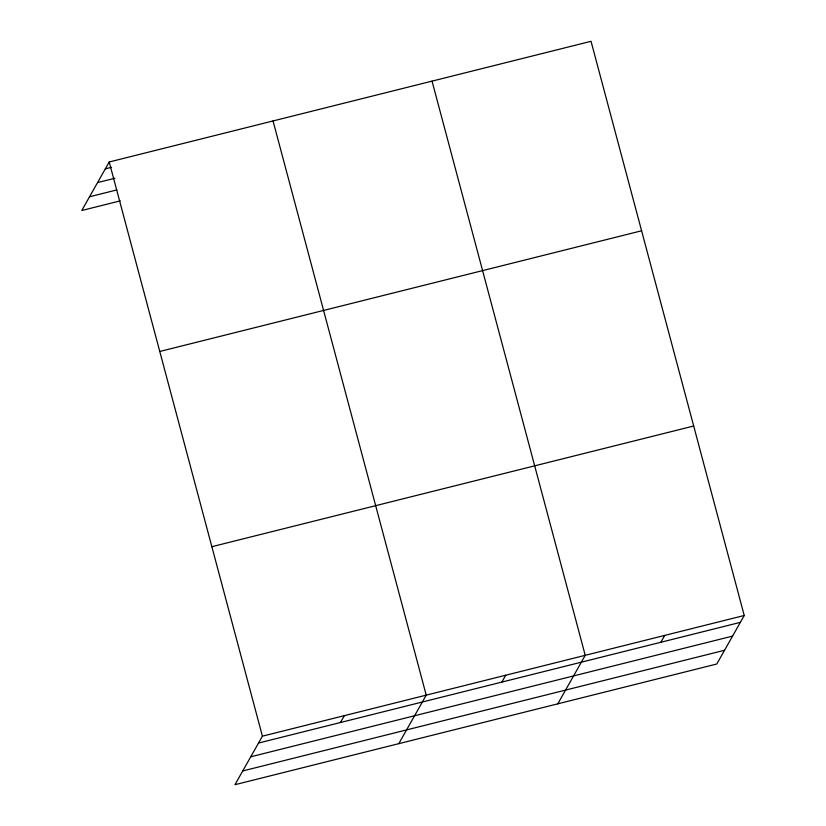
<?xml version="1.0" encoding="UTF-8"?>
<svg xmlns="http://www.w3.org/2000/svg" width="826" height="826" viewBox="0 0 826 826"><rect width="100%" height="100%" fill="white"/><g stroke="black" fill="none" stroke-linecap="round" stroke-linejoin="round"><path stroke-width="1.24" d="M109.218 161.989L262.41 736.173L234.956 784.7L716.782 664.011L744.236 615.494L591.044 41.3L109.218 161.989L81.764 210.506L120.235 200.873M340.436 722.523L344.318 715.657M398.782 743.668L426.226 695.141L273.034 120.947M501.847 682.1L505.729 675.234M557.777 703.845L585.231 655.317L432.039 81.124M660.852 642.267L664.734 635.4M105.336 168.855L111.541 167.296M97.551 182.598L114.928 178.24M89.538 196.764L116.848 189.918M159.769 351.473L641.596 230.784M211.859 546.698L693.685 426.01M262.41 736.173L744.236 615.494M258.528 743.039L740.354 622.36M250.753 756.792L732.569 636.103M242.73 770.957L724.557 650.268"/></g></svg>
